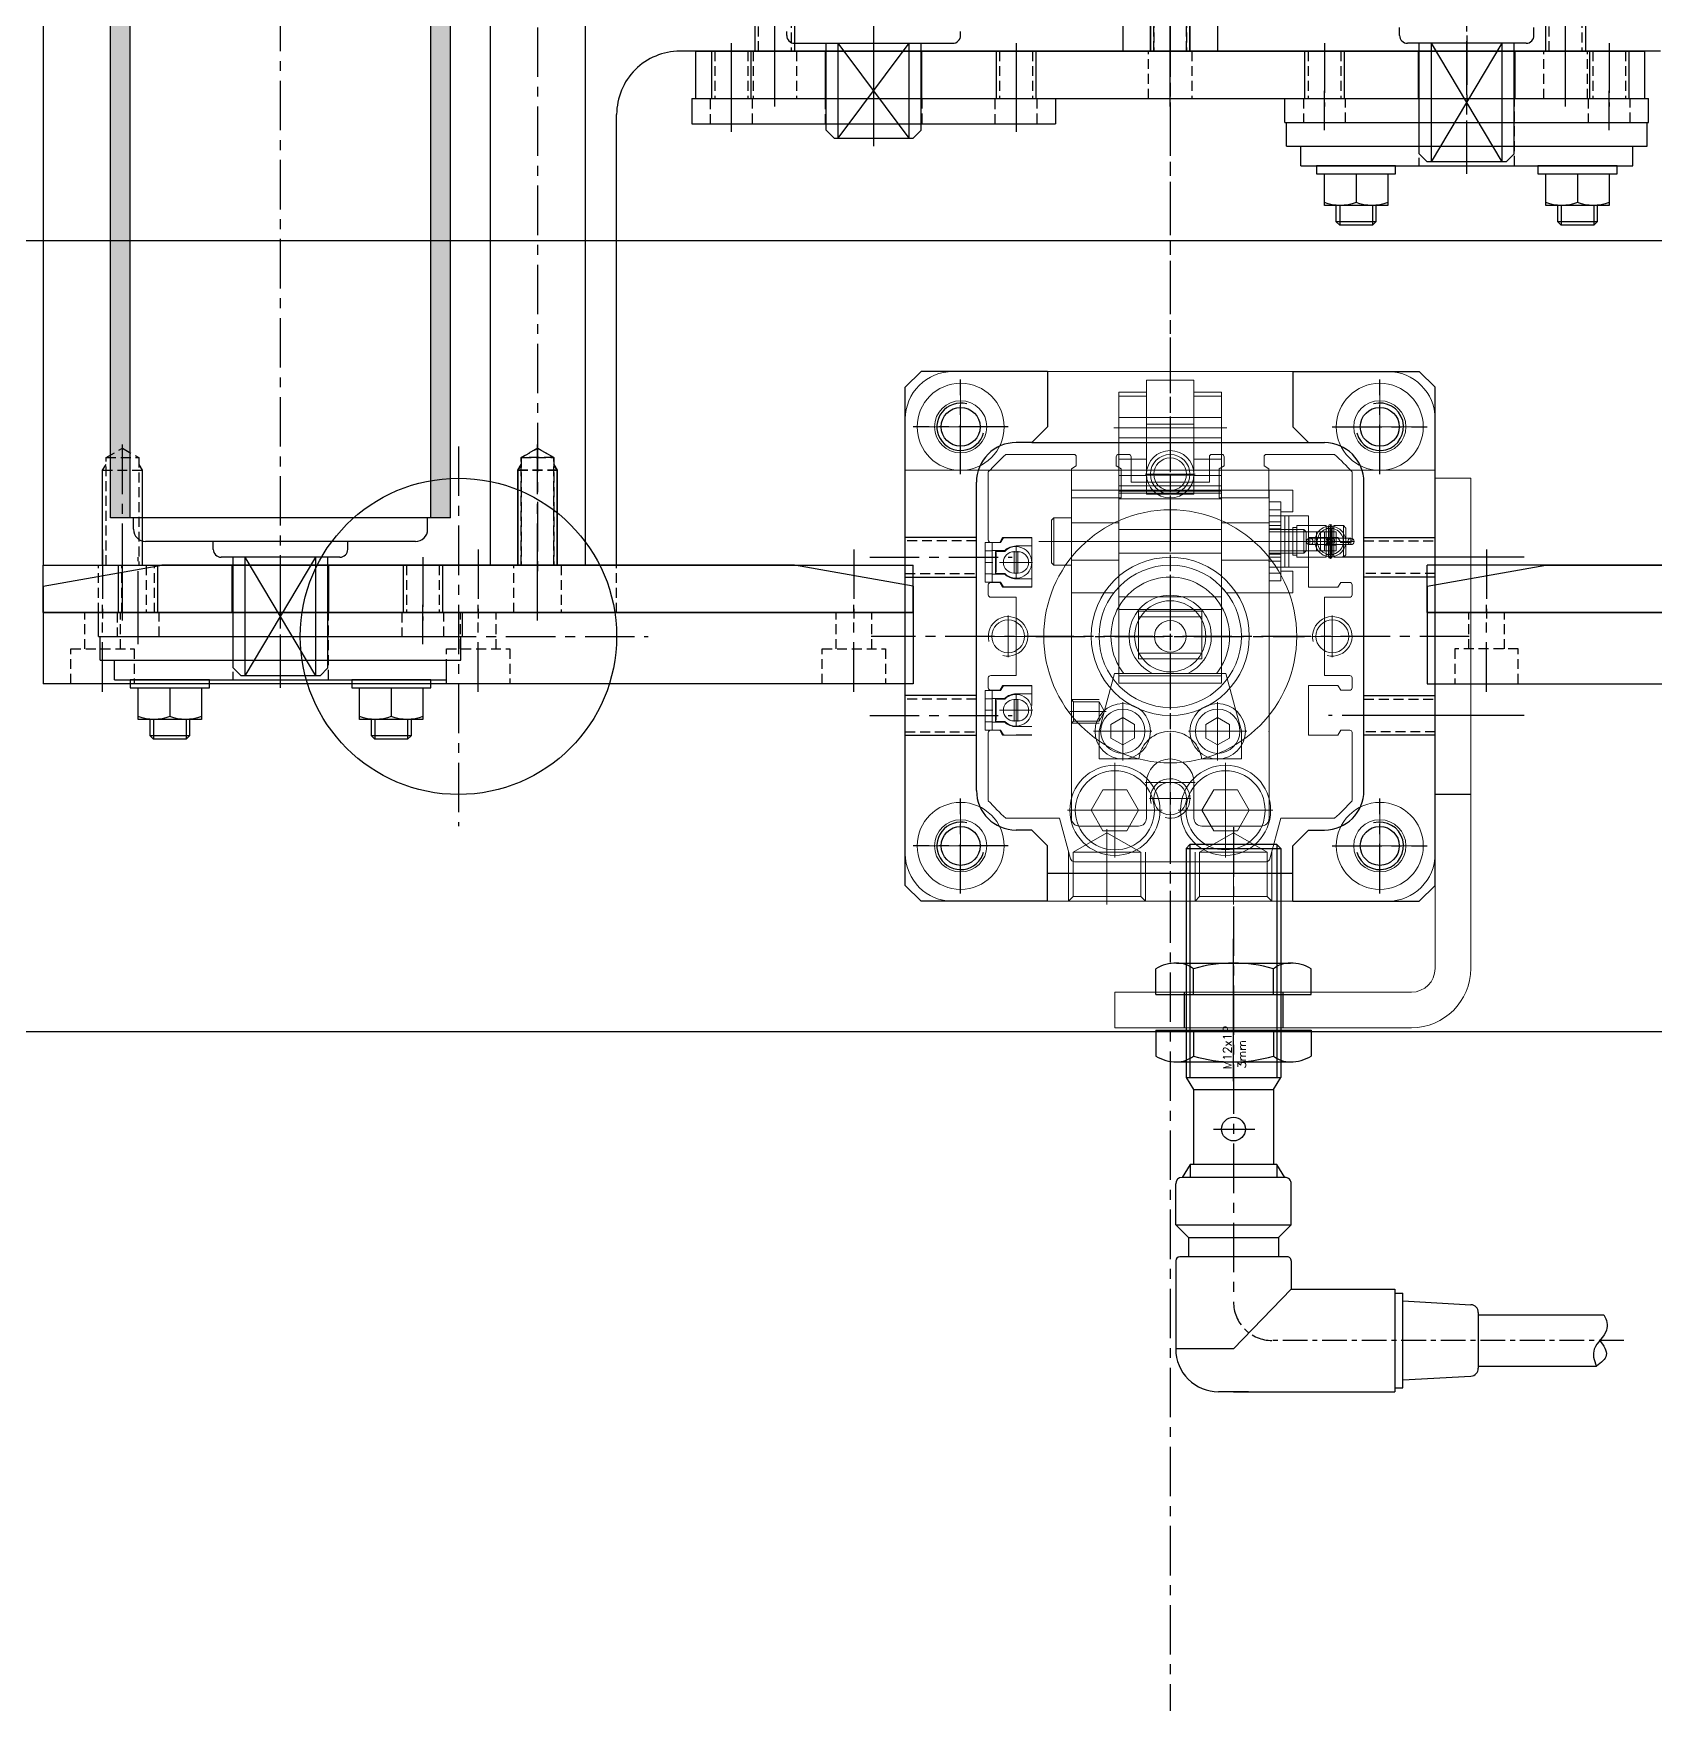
# Model space of a CAD drawing. Header units: inches. Extents: x 0 to 77285, y -118 to 40065.
# Drawn here: x 13018.9 to 13223.9, y 16368.1 to 16579.3 of the extents above; entities that cross this region are included whole.
import ezdxf

# ---------------------------------------------------------------- set-up
doc = ezdxf.new("R2010")
doc.units = ezdxf.units.IN
doc.header["$LTSCALE"] = 5
doc.header["$MEASUREMENT"] = 0
for name, pattern in [('C3', [14.5, 12, -1, 0.5, -1]), ('CENTER', [2, 1.25, -0.25, 0.25, -0.25]), ('H1', [1.4, 1, -0.4]), ('HIDDEN', [0.375, 0.25, -0.125])]:
    doc.linetypes.add(name, pattern=pattern)
for name, color, linetype in [('11', 1, 'CENTER'), ('22', 2, 'HIDDEN'), ('4', 4, 'Continuous'), ('55', 5, 'Continuous'), ('77', 40, 'HIDDEN'), ('A', 8, 'Continuous'), ('B', 123, 'Continuous'), ('G', 231, 'Continuous'), ('T', 3, 'Continuous'), ('Y', 60, 'Continuous')]:
    doc.layers.add(name, color=color, linetype=linetype)
doc.layers.add('88', color=35, linetype='Continuous', lineweight=5)
doc.styles.add('GHS', font='romans', dxfattribs={"height": 5, "bigfont": 'ghs'})

# ---------------------------------------------------------------- blocks, each defined once
blk = doc.blocks.new('A$C8e4350b7')
at = {"layer": '11'}
blk.add_line((180, 0), (7340, 0), dxfattribs=at)
blk = doc.blocks.new('A$C9b97bfdd')
h = blk.add_hatch(color=256)
h.dxf.hatch_style = 1
h.paths.add_polyline_path([(355, 21.5), (0, 21.5), (0, 19), (355, 19)])
h.paths.add_polyline_path([(355, -19), (0, -19), (0, -21.5), (355, -21.5)])
for p, q in [((355, 21.5), (0, 21.5)), ((355, 21.5), (355, -21.5)), ((355, 19), (0, 19)), ((356.46, 18.6), (355, 18.6)), ((358, 17.06), (358, -17.06)), ((359, 8.5), (358, 8.5)), ((360, 7.5), (360, -7.5)), ((374, 6), (360, 6)), ((375, 4.47), (360, 4.47)), ((375, -4.47), (360, 4.47)), ((375, 4.47), (360, -4.47)), ((375, 5), (374, 6)), ((375, 5), (375, -5)), ((375, -4.47), (360, -4.47)), ((374, -6), (360, -6)), ((375, -5), (374, -6)), ((359, -8.5), (358, -8.5)), ((355, -19), (0, -19)), ((356.46, -18.6), (355, -18.6)), ((355, -21.5), (0, -21.5))]:
    blk.add_line(p, q)
for centre, radius, start, end in [((356.46, 17.06), 1.54, 0, 90), ((359, 7.5), 1, 0, 90), ((359, -7.5), 1, 270, 0), ((356.46, -17.06), 1.54, 270, 0)]:
    blk.add_arc(centre, radius, start, end)
at = {"layer": '11'}
blk.add_line((376, 0), (-23, 0), dxfattribs=at)
blk = doc.blocks.new('A$C42c8eb8e')
for p, q in [((299, 8.5), (298, 8.5)), ((300, 7.5), (300, -7.5)), ((314, 6), (300, 6)), ((315, 4.47), (300, 4.47)), ((315, -4.47), (300, 4.47)), ((315, 4.47), (300, -4.47)), ((315, 5), (314, 6)), ((315, 5), (315, -5)), ((315, -4.47), (300, -4.47)), ((314, -6), (300, -6)), ((315, -5), (314, -6)), ((299, -8.5), (298, -8.5))]:
    blk.add_line(p, q)
for centre, start, end in [((299, 7.5), 0, 90), ((299, -7.5), 270, 0)]:
    blk.add_arc(centre, 1, start, end)
at = {"layer": '11'}
blk.add_line((316, 0), (-18, 0), dxfattribs=at)
blk = doc.blocks.new('A$C5f907870')
for p, q in [((294, 11), (293.5, 11)), ((295, -10), (295, 10)), ((306, 6), (295, 6)), ((307, 4.47), (295, 4.47)), ((307, 4.47), (295, -4.47)), ((307, -4.47), (295, 4.47)), ((307, 5), (306, 6)), ((307, -5), (307, 5)), ((307, -4.47), (295, -4.47)), ((306, -6), (295, -6)), ((307, -5), (306, -6)), ((294, -11), (293.5, -11))]:
    blk.add_line(p, q)
for centre, start, end in [((294, 10), 0, 90), ((294, -10), 270, 0)]:
    blk.add_arc(centre, 1, start, end)
at = {"layer": '11'}
blk.add_line((-18, 0), (308, 0), dxfattribs=at)
blk = doc.blocks.new('A$Cd50d4a04')
for p, q in [((-30, -6), (-30, 0)), ((-30, 0), (80, 0)), ((-6.1, -6), (-6.1, 0)), ((6.1, -6), (6.1, 0)), ((80, -6), (80, 0)), ((-30, -6), (80, -6))]:
    blk.add_line(p, q)
at = {"layer": '11'}
for p, q in [((-22.5, 2), (-22.5, -8)), ((-20, -7), (-20, 1)), ((-20, -7), (-20, 1)), ((-18, -7), (-18, 1)), ((0, -8), (0, 2)), ((18, 1), (18, -7)), ((25, 2), (25, -8)), ((32.5, -7), (32.5, 1)), ((32.5, -7), (32.5, 1)), ((72.5, 2), (72.5, -8))]:
    blk.add_line(p, q, dxfattribs=at)
at = {"layer": '22'}
for p, q in [((-20.07, -6), (-20.07, 0)), ((-15.93, -6), (-15.93, 0)), ((15.93, 0), (15.93, -6)), ((20.07, 0), (20.07, -6)), ((42.5, -6), (42.5, 0))]:
    blk.add_line(p, q, dxfattribs=at)
at = {"layer": '77'}
for p, q in [((-23, -6), (-23, 0)), ((-17, 0), (-17, -6)), ((29.5, -6), (29.5, 0)), ((35.5, 0), (35.5, -6))]:
    blk.add_line(p, q, dxfattribs=at)
at = {"layer": 'T'}
for p, q in [((-20.5, -6), (-20.5, 0)), ((-15.5, -6), (-15.5, 0)), ((15.5, 0), (15.5, -6)), ((20.5, 0), (20.5, -6))]:
    blk.add_line(p, q, dxfattribs=at)
blk = doc.blocks.new('A$Cb2619749')
for p, q in [((-7.5, 3.36), (7.5, 6)), ((87.5, 6, 0), (7.5, 6)), ((102.5, 3.36, 0), (87.5, 6, 0)), ((-7.5, 3.36), (-7.5, -9)), ((102.5, 3.36, 0), (102.5, -9, 0)), ((102.5, 0, 0), (-7.5, 0)), ((102.5, -9, 0), (-7.5, -9))]:
    blk.add_line(p, q)
at = {"layer": '11'}
for p, q in [((0, -10), (0, 1)), ((47.5, -10, 0), (47.5, 1, 0)), ((95, -10, 0), (95, 1, 0))]:
    blk.add_line(p, q, dxfattribs=at)
at = {"layer": '22'}
for p, q in [((-2.25, -4.6), (-2.25, 0)), ((2.25, -4.6), (2.25, 0)), ((45.25, -4.6, 0), (45.25, 0, 0)), ((49.75, -4.6, 0), (49.75, 0, 0)), ((92.75, -4.6, 0), (92.75, 0, 0)), ((97.25, -4.6, 0), (97.25, 0, 0)), ((-4, -9), (-4, -4.6)), ((-4, -4.6), (4, -4.6)), ((4, -4.6), (4, -9)), ((43.5, -9, 0), (43.5, -4.6, 0)), ((43.5, -4.6, 0), (51.5, -4.6, 0)), ((51.5, -4.6, 0), (51.5, -9, 0)), ((91, -9, 0), (91, -4.6, 0)), ((91, -4.6, 0), (99, -4.6, 0)), ((99, -4.6, 0), (99, -9, 0))]:
    blk.add_line(p, q, dxfattribs=at)
blk = doc.blocks.new('A$C8ed1b21d')
for p, q in [((302, -80.5), (302, -204.5)), ((367, -212.5), (310, -212.5)), ((367, -285), (367, -212.5)), ((0, -285), (367, -285))]:
    blk.add_line(p, q)
blk.add_arc((310, -204.5), 8, 180, 270)
at = {"layer": '11'}
for p, q in [((303, -92.5), (286.21, -92.5)), ((-1, -142.5), (368, -142.5)), ((303, -142.5), (286.21, -142.5)), ((303, -192.5), (286.21, -192.5)), ((368, -222.5), (351.21, -222.5)), ((368, -275), (351.21, -275))]:
    blk.add_line(p, q, dxfattribs=at)
at = {"layer": '22'}
for p, q in [((288.4, -90.43), (302, -90.43)), ((302, -94.57), (288.4, -94.57)), ((288.4, -140.43), (302, -140.43)), ((302, -144.57), (288.4, -144.57)), ((288.4, -190.43), (302, -190.43)), ((302, -194.57), (288.4, -194.57)), ((352.21, -222.5), (353.4, -220.43)), ((353.4, -220.43), (367, -220.43)), ((353.4, -224.57), (353.4, -220.43)), ((355, -225), (355, -220)), ((353.4, -224.57), (352.21, -222.5)), ((367, -224.57), (353.4, -224.57)), ((352.21, -275), (353.4, -272.93)), ((353.4, -272.93), (367, -272.93)), ((353.4, -277.07), (353.4, -272.93)), ((355, -277.5), (355, -272.5)), ((353.4, -277.07), (352.21, -275)), ((367, -277.07), (353.4, -277.07))]:
    blk.add_line(p, q, dxfattribs=at)
at = {"layer": 'T'}
for p, q in [((290, -90), (302, -90)), ((302, -95), (290, -95)), ((290, -140), (302, -140)), ((302, -145), (290, -145)), ((290, -190), (302, -190)), ((302, -195), (290, -195)), ((354.25, -220.43), (355, -220)), ((355, -220), (367, -220)), ((355, -225), (354.25, -224.57)), ((367, -225), (355, -225)), ((354.25, -272.93), (355, -272.5)), ((355, -272.5), (367, -272.5)), ((355, -277.5), (354.25, -277.07)), ((367, -277.5), (355, -277.5))]:
    blk.add_line(p, q, dxfattribs=at)
blk = doc.blocks.new('A$Cb8b4a96a')
for p, q in [((0, 6), (367, 6)), ((367, -6), (367, 6)), ((0, -6), (367, -6))]:
    blk.add_line(p, q)
at = {"layer": '11'}
blk.add_line((-1, 0), (368, 0), dxfattribs=at)
at = {"layer": '22'}
for p, q in [((355, 2.5), (355, -2.5)), ((353.4, 2.07), (352.21, 0)), ((352.21, 0), (353.4, -2.07)), ((367, 2.07), (353.4, 2.07)), ((353.4, 2.07), (353.4, -2.07)), ((353.4, -2.07), (367, -2.07))]:
    blk.add_line(p, q, dxfattribs=at)
at = {"layer": 'T'}
for p, q in [((355, 2.5), (354.25, 2.07)), ((367, 2.5), (355, 2.5)), ((354.25, -2.07), (355, -2.5)), ((355, -2.5), (367, -2.5))]:
    blk.add_line(p, q, dxfattribs=at)
blk = doc.blocks.new('A$C873b79c8')
for p, q in [((0, 6), (302, 6, 0)), ((302, -6, 0), (302, 6, 0)), ((0, -6), (302, -6, 0))]:
    blk.add_line(p, q)
at = {"layer": '11'}
blk.add_line((-1, 0), (303, 0, 0), dxfattribs=at)
at = {"layer": '22'}
for p, q in [((302, 2.07, 0), (288.4, 2.07, 0)), ((288.4, -2.07, 0), (302, -2.07, 0))]:
    blk.add_line(p, q, dxfattribs=at)
at = {"layer": 'T'}
for p, q in [((302, 2.5, 0), (290, 2.5, 0)), ((290, -2.5, 0), (302, -2.5, 0))]:
    blk.add_line(p, q, dxfattribs=at)
blk = doc.blocks.new('A$C59941990')
for p, q in [((-60, 0), (60, 0)), ((-43.6, -6), (-43.6, 0)), ((-31.4, -6), (-31.4, 0)), ((31.4, -6), (31.4, 0)), ((43.6, -6), (43.6, 0)), ((60, -6), (60, 0)), ((-60, -6), (-60, 0)), ((-60, -6), (60, -6))]:
    blk.add_line(p, q)
at = {"layer": '11'}
for p, q in [((-55.5, 1), (-55.5, -7)), ((-50, -7), (-50, 1)), ((-37.5, 2), (-37.5, -8)), ((-19.5, 1), (-19.5, -7)), ((0, -7), (0, 1)), ((19.5, 1), (19.5, -7)), ((37.5, 2), (37.5, -8)), ((50, -7), (50, 1)), ((55.5, 1), (55.5, -7))]:
    blk.add_line(p, q, dxfattribs=at)
at = {"layer": '22'}
for p, q in [((-57.57, 0), (-57.57, -6)), ((-53.43, 0), (-53.43, -6)), ((-21.57, 0), (-21.57, -6)), ((-17.43, 0), (-17.43, -6)), ((17.43, 0), (17.43, -6)), ((21.57, 0), (21.57, -6)), ((53.43, 0), (53.43, -6)), ((57.57, 0), (57.57, -6))]:
    blk.add_line(p, q, dxfattribs=at)
at = {"layer": '77'}
for p, q in [((-52.75, 0), (-52.75, -6)), ((-47.25, 0), (-47.25, -6)), ((-2.75, -6), (-2.75, 0)), ((2.75, 0), (2.75, -6)), ((47.25, -6), (47.25, 0)), ((52.75, -6), (52.75, 0))]:
    blk.add_line(p, q, dxfattribs=at)
at = {"layer": 'T'}
for p, q in [((-58, 0), (-58, -6)), ((-53, -6), (-53, 0)), ((-22, 0), (-22, -6)), ((-17, 0), (-17, -6)), ((17, 0), (17, -6)), ((22, 0), (22, -6)), ((53, 0), (53, -6)), ((58, 0), (58, -6))]:
    blk.add_line(p, q, dxfattribs=at)
blk = doc.blocks.new('A$C9632139dE')
for p, q in [((-5, -3), (-5, 0)), ((41, 0), (-5, 0)), ((41, -3), (41, 0)), ((41, -3), (-5, -3)), ((-4.8, -6), (-4.8, -3)), ((40.8, -6), (40.8, -3)), ((40.8, -6), (-4.8, -6)), ((-3, -8.5), (-3, -6)), ((39, -8.5), (39, -6)), ((39, -8.5), (-3, -8.5)), ((-1, -9.5), (-1, -8.5)), ((-1, -8.5), (9, -8.5)), ((9, -9.5), (-1, -9.5)), ((0, -9.5), (0, -13.5)), ((8, -9.5), (0, -9.5)), ((4, -9.5), (4, -13.14)), ((8, -13.5), (8, -9.5)), ((9, -8.5), (9, -9.5)), ((27, -9.5), (27, -8.5)), ((27, -8.5), (37, -8.5)), ((37, -9.5), (27, -9.5)), ((28, -9.5), (28, -13.5)), ((36, -9.5), (28, -9.5)), ((32, -9.5), (32, -13.14)), ((36, -13.5), (36, -9.5)), ((37, -8.5), (37, -9.5)), ((0, -13.5), (8, -13.5)), ((1.5, -13.5), (1.5, -15.57)), ((6.5, -15.57), (6.5, -13.5)), ((28, -13.5), (36, -13.5)), ((29.5, -13.5), (29.5, -15.57)), ((34.5, -15.57), (34.5, -13.5)), ((1.5, -15.57), (1.93, -16)), ((1.5, -15.57), (6.5, -15.57)), ((1.93, -16), (6.07, -16)), ((6.07, -16), (6.5, -15.57)), ((29.5, -15.57), (29.93, -16)), ((29.5, -15.57), (34.5, -15.57)), ((29.93, -16), (34.07, -16)), ((34.07, -16), (34.5, -15.57))]:
    blk.add_line(p, q)
for centre in [(2, -7.72), (6, -7.72), (30, -7.72), (34, -7.72)]:
    blk.add_arc(centre, 5.78, 249.7438, 290.2562)
at = {"layer": '11'}
for p, q in [((0, -4), (0, 1)), ((18, -9.5), (18, 1)), ((36, -4), (36, 1))]:
    blk.add_line(p, q, dxfattribs=at)
at = {"layer": '22'}
for p, q in [((11.95, -8.5), (11.95, 0)), ((24.05, 0), (24.05, -8.5)), ((-2.65, -3), (-2.65, 0)), ((2.65, 0), (2.65, -3)), ((33.35, -3), (33.35, 0)), ((38.65, 0), (38.65, -3))]:
    blk.add_line(p, q, dxfattribs=at)
at = {"layer": 'T'}
for p, q in [((1.93, -13.5), (1.93, -16)), ((6.07, -13.5), (6.07, -16)), ((29.93, -13.5), (29.93, -16)), ((34.07, -13.5), (34.07, -16))]:
    blk.add_line(p, q, dxfattribs=at)
blk = doc.blocks.new('A$C872dc677')
for p, q in [((-23, 3.2), (-23, 0)), ((-23, 3.2), (23, 3.2)), ((23, 3.2), (23, 0)), ((-23, 0), (23, 0))]:
    blk.add_line(p, q)
at = {"layer": '11'}
for p, q in [((-18, 4.2), (-18, -1)), ((0, 4.2), (0, -1)), ((18, 4.2), (18, -1))]:
    blk.add_line(p, q, dxfattribs=at)
at = {"layer": '22'}
for p, q in [((-20.65, 0), (-20.65, 3.2)), ((-15.35, 3.2), (-15.35, 0)), ((-6.1, 0), (-6.1, 3.2)), ((6.1, 3.2), (6.1, 0)), ((15.35, 0), (15.35, 3.2)), ((20.65, 3.2), (20.65, 0))]:
    blk.add_line(p, q, dxfattribs=at)
blk = doc.blocks.new('A$C740f11e8')
for name, p in [('A$C8ed1b21d', (-183.5, 142.5)), ('A$C873b79c8', (-183.5, 0, 0)), ('A$Cb8b4a96a', (-183.5, -80))]:
    blk.add_blockref(name, p)
at = {"xscale": -1.000000000000008, "rotation": 90}
blk.add_blockref('A$Cd50d4a04', (183.5, 112.5), dxfattribs=at)
at = {"rotation": 90}
for name, p in [('A$C59941990', (118.5, 0)), ('A$Cd50d4a04', (183.5, -112.5))]:
    blk.add_blockref(name, p, dxfattribs=at)
at = {"layer": '4', "xscale": -1.000000000000002, "rotation": 90}
for p in [(124.5, 55.5), (189.5, -94.5)]:
    blk.add_blockref('A$C9632139dE', p, dxfattribs=at)
at = {"layer": '55'}
for name, p in [('A$C42c8eb8e', (-182.5, 37.5)), ('A$C9b97bfdd', (-177.5, -112.5))]:
    blk.add_blockref(name, p, dxfattribs=at)
at = {"layer": 'B'}
blk.add_blockref('A$C5f907870', (-177.5, -37.5), dxfattribs=at)
at = {"layer": 'G', "xscale": -1.000000000000008, "rotation": 90}
blk.add_blockref('A$Cb2619749', (189.5, 135), dxfattribs=at)
at = {"layer": 'G', "rotation": 90}
blk.add_blockref('A$Cb2619749', (189.5, -135), dxfattribs=at)
at = {"layer": 'Y', "rotation": 90}
blk.add_blockref('A$C872dc677', (127.7, -37.5), dxfattribs=at)
blk = doc.blocks.new('ABC-20231201.095154')
for p, q in [((-27.5, 33.5), (27.5, 33.5)), ((-26.5, 32.27), (-26.5, 20.73)), ((-21, 33.5), (-21, -33.5)), ((26.5, 32.27), (26.5, 20.73)), ((-33.5, -27.5), (-33.5, 27.5)), ((33.5, 27.5), (33.5, -27.5)), ((-32.27, 26.5), (-20.73, 26.5)), ((20.73, 26.5), (32.27, 26.5)), ((-12, -16.61), (-12, 23.27)), ((-20.78, 23), (-12.18, 23)), ((-13.7, 22.2), (-14, 21.9)), ((-14, 21.9), (-14, 20.7)), ((-13.04, 21.9), (-14, 21.9)), ((-12.4, 22.2), (-13.7, 22.2)), ((-10.96, 21.9), (-13.04, 21.9)), ((-11.88, 21.56), (-12.5, 21.2)), ((-12.5, 21.2), (-12.5, 17.5)), ((-11.58, 22.85), (-12.42, 22.85)), ((-12.4, 22.85), (-12.4, 21)), ((-11.6, 22.2), (-12.4, 22.2)), ((-11.88, 22.7), (-11.88, 21.56)), ((-11.6, 21), (-11.6, 22.85)), ((-10.3, 22.2), (-11.6, 22.2)), ((-10, 21.9), (-10.96, 21.9)), ((-10, 21.9), (-10.3, 22.2)), ((-10, 20.7), (-10, 21.9)), ((-6.83, 21.56), (-6.83, 22.7)), ((-6.2, 21.2), (-6.83, 21.56)), ((-6.52, 23), (-5.25, 23)), ((-6.2, 17.5), (-6.2, 21.2)), ((-4.95, 22.7), (-4.95, 19.5)), ((0, 23.12), (0, 17.87)), ((4.95, 19.5), (4.95, 22.7)), ((5.25, 23), (6.52, 23)), ((6.82, 21.56), (6.2, 21.2)), ((6.2, 21.2), (6.2, 17.5)), ((6.82, 22.7), (6.82, 21.56)), ((11.87, 21.56), (11.87, 22.7)), ((12.49, 21.2), (11.87, 21.56)), ((12.17, 23), (20.78, 23)), ((12.49, 17.5), (12.49, 21.2)), ((-23, 12.17), (-23, 20.78)), ((-9.84, 20.25), (-14.16, 20.25)), ((-13.9, 20.7), (-14, 20.7)), ((-14, 19.7), (-14, 16)), ((-13.87, 19.7), (-14, 19.7)), ((-10.1, 20.7), (-13.9, 20.7)), ((-13.9, 19.99), (-13.9, 20.51)), ((-10.1, 20.5), (-13.9, 20.5)), ((-13.9, 20), (-10.1, 20)), ((-10.13, 19.7), (-13.87, 19.7)), ((-13.7, 20.7), (-13.7, 20.4)), ((-10.3, 20.4), (-13.7, 20.4)), ((-13.7, 20.1), (-13.7, 19.7)), ((-10.3, 20.1), (-13.7, 20.1)), ((-13.2, 12.5), (-13.2, 21)), ((-13.2, 21), (-10.8, 21)), ((-13.2, 19.5), (-10.8, 19.5)), ((-12.45, 21), (-12.45, 19.5)), ((-12.4, 21), (-12.4, 17.65)), ((-11.6, 20.25), (-12.4, 20.25)), ((-12.37, 20.3), (-12.35, 20.51)), ((-12.36, 20.09), (-12.37, 20.3)), ((-12.33, 19.92), (-12.36, 20.09)), ((-12.35, 20.51), (-12.32, 20.63)), ((-12.29, 19.83), (-12.33, 19.92)), ((-12.32, 20.63), (-12.27, 20.7)), ((-12.29, 20.31), (-12.3, 20.25)), ((-12.27, 20.39), (-12.29, 20.31)), ((-12.23, 19.76), (-12.29, 19.83)), ((-12.27, 20.7), (-12.19, 20.76)), ((-12.21, 20.47), (-12.27, 20.39)), ((-12.13, 19.72), (-12.23, 19.76)), ((-12.14, 20.52), (-12.21, 20.47)), ((-12.19, 20.76), (-12.1, 20.79)), ((-12.06, 20.54), (-12.14, 20.52)), ((-12.01, 19.7), (-12.13, 19.72)), ((-12.1, 20.79), (-11.99, 20.8)), ((-11.97, 20.55), (-12.06, 20.54)), ((-12.03, 20.5), (-12, 20.5)), ((-12.03, 20), (-12.02, 20)), ((-12, 20), (-12.03, 20)), ((-12.02, 20), (-12.02, 20)), ((-12.02, 20), (-12.01, 20)), ((-12.01, 20), (-12, 20)), ((-11.9, 19.71), (-12.01, 19.7)), ((-12, 20.5), (-12, 20.4)), ((-12, 20.4), (-11.95, 20.39)), ((-11.99, 20.1), (-12, 20.1)), ((-12, 20.1), (-12, 20)), ((-12, 20), (-12, 20)), ((-11.99, 20.8), (-11.88, 20.78)), ((-11.94, 20.11), (-11.99, 20.1)), ((-11.89, 20.53), (-11.97, 20.55)), ((-11.95, 20.39), (-11.91, 20.37)), ((-11.9, 20.14), (-11.94, 20.11)), ((-11.91, 20.37), (-11.88, 20.33)), ((-11.87, 20.19), (-11.9, 20.14)), ((-11.79, 19.75), (-11.9, 19.71)), ((-11.79, 20.47), (-11.89, 20.53)), ((-11.88, 20.78), (-11.77, 20.74)), ((-11.88, 20.33), (-11.86, 20.29)), ((-11.86, 20.24), (-11.87, 20.19)), ((-11.86, 20.29), (-11.86, 20.24)), ((-11.74, 20.4), (-11.79, 20.47)), ((-11.74, 19.79), (-11.79, 19.75)), ((-11.77, 20.74), (-11.71, 20.67)), ((-11.71, 20.32), (-11.74, 20.4)), ((-11.68, 19.88), (-11.74, 19.79)), ((-11.71, 20.67), (-11.67, 20.59)), ((-11.7, 20.25), (-11.71, 20.32)), ((-11.65, 19.99), (-11.68, 19.88)), ((-11.67, 20.59), (-11.64, 20.41)), ((-11.63, 20.2), (-11.65, 19.99)), ((-11.64, 20.41), (-11.63, 20.2)), ((-11.6, 17.65), (-11.6, 21)), ((-11.55, 19.5), (-11.55, 21)), ((-10.8, 12.5), (-10.8, 21)), ((-10.3, 19.7), (-10.3, 20.7)), ((-10, 19.7), (-10.13, 19.7)), ((-10, 20.7), (-10.1, 20.7)), ((-10.1, 19.99), (-10.1, 20.51)), ((-10, 16), (-10, 19.7)), ((-4.95, 19.5), (4.95, 19.5)), ((-2.62, 20.5), (2.62, 20.5)), ((23, 20.78), (23, 14)), ((-15.25, 14), (-15.25, 17.5)), ((-15.25, 17.5), (-14, 17.5)), ((-14, 17.5), (-10, 17.5)), ((-13.2, 17.2), (-13.5, 16.9)), ((-13.2, 16.9), (-13.5, 16.9)), ((-13.5, 16.9), (-13.5, 14)), ((-13.2, 19), (-10.8, 19)), ((-13.2, 18.5), (-10.8, 18.5)), ((-10.8, 17.2), (-13.2, 17.2)), ((-10.8, 16.9), (-13.2, 16.9)), ((-12.5, 17.5), (-6.2, 17.5)), ((-11.58, 17.65), (-12.42, 17.65)), ((-10.5, 16.9), (-10.8, 17.2)), ((-10.5, 16.9), (-10.8, 16.9)), ((-10.5, 14), (-10.5, 16.9)), ((-10, 17.5), (-8.75, 17.5)), ((-8.75, 14), (-8.75, 17.5)), ((6.2, 17.5), (12.49, 17.5)), ((-18.5, 15.5), (-18.5, 6.5)), ((-18.5, 15.5), (-15.75, 15.5)), ((-15.75, 15.5), (-15.75, 14)), ((-15.25, 15), (-13.5, 15)), ((-13.5, 16), (-14, 16)), ((-13.75, 16), (-13.75, 15.5)), ((-13.5, 15.5), (-13.75, 15.5)), ((-10.5, 16), (-13.5, 16)), ((-10.5, 15.5), (-13.5, 15.5)), ((-13.5, 15), (-10.5, 15)), ((-10, 16), (-10.5, 16)), ((-10.25, 15.5), (-10.5, 15.5)), ((-10.5, 15), (-8.75, 15)), ((-10.25, 15.5), (-10.25, 16)), ((-8.25, 15.5), (-5.5, 15.5)), ((-8.25, 14), (-8.25, 15.5)), ((-5.5, 15.5), (-5.5, 7.12)), ((-17, 14), (-13.2, 14)), ((-17, 14), (-17, 12.5)), ((-16, 14), (-16, 12.5)), ((-15.25, 14.5), (-13.2, 14.5)), ((-15.25, 12.5), (-15.25, 14)), ((-14.5, 14), (-14.5, 12.5)), ((-14, 14), (-14, 12.5)), ((-13.6, 14), (-13.6, 12.5)), ((-13.5, 14), (-13.5, 12.5)), ((-13.2, 14.5), (-10.8, 14.5)), ((-13.2, 14), (-10.8, 14)), ((-10.8, 14.5), (-8.75, 14.5)), ((-10.8, 14), (-7, 14)), ((-10.5, 12.5), (-10.5, 14)), ((-10.4, 14), (-10.4, 12.5)), ((-10, 14), (-10, 12.5)), ((-9.5, 14), (-9.5, 12.5)), ((-8.75, 12.5), (-8.75, 14)), ((-8, 14), (-8, 12.5)), ((-7, 14), (-7, 12.5)), ((22, 12.99), (22, 1.01)), ((23, 14), (28.13, 12.6)), ((33.5, 12.86), (27.3, 12.86)), ((33.5, 12.86), (32.92, 12.28)), ((-21.56, 11.87), (-22.7, 11.87)), ((-21.2, 12.49), (-21.56, 11.87)), ((-17.5, 12.49), (-21.2, 12.49)), ((-17, 12.5), (-18.5, 12.5)), ((-17.5, 6.2), (-17.5, 12.49)), ((-17, 12.5), (-7, 12.5)), ((-14.35, 12.5), (-14.35, 6.5)), ((-9.65, 6.5), (-9.65, 12.5)), ((-5.5, 12.5), (-7, 12.5)), ((-5.5, 12.5), (23, 12.5)), ((24, 11.5), (24, 4)), ((27.3, 12.28), (24.83, 8)), ((32.92, 12.28), (27.3, 12.28)), ((27.3, 12.28), (27.3, 3.72)), ((28.5, 12.12), (28.5, -12.12)), ((32.92, 12.28), (32.92, 3.72)), ((9.37, 8.3), (11.96, 9)), ((11.96, 9), (13.8, 9)), ((12, 2.33), (12, 9.67)), ((13.8, 9), (15.5, 9)), ((15.5, 9), (15.5, 3.97)), ((19.4, 8.5), (22, 10)), ((19.4, 5.5), (19.4, 8.5)), ((22, 10), (24.6, 8.5)), ((24.6, 8.5), (24.6, 5.5)), ((-30.89, 6.5), (-30.89, 3)), ((-30.89, 6.5), (5.92, 6.5)), ((-30.36, 6.5), (-30.36, 3)), ((-27.69, 6.5), (-27.69, -6.5)), ((-26.39, -7.15), (-26.39, 7.15)), ((-25.09, -6.5), (-25.09, 6.5)), ((-23, 5.25), (-23, 6.52)), ((-22.7, 6.82), (-21.56, 6.82)), ((-22.41, 6.5), (-22.41, 3)), ((-21.56, 6.82), (-21.2, 6.2)), ((-20.33, 6.5), (-20.33, 3)), ((-19.05, 6.5), (-19.05, -6.5)), ((-18.5, 6.5), (-18.5, -6.5)), ((-18.46, 6.5), (-18.46, -6.5)), ((-18.37, 6.5), (-18.37, -6.5)), ((-18.09, 6.5), (-18.09, -6.5)), ((-17.38, 6.5), (-17.38, -6.5)), ((-13.5, 6.5), (-13.5, -6.5)), ((-13.5, 6.5), (-13.5, -6.5)), ((-10.5, -6.5), (-10.5, 6.5)), ((-10.5, -6.5), (-10.5, 6.5)), ((-6.22, 6.5), (-5.87, 6.83)), ((-5.87, 6.83), (-5.64, 7.01)), ((-5.64, 7.01), (-5.52, 7.11)), ((-5.52, 7.11), (-5.5, 7.12)), ((-5, -6.5), (-5, 6.5)), ((-5, 6.5), (-5, -6.5)), ((-5, 6.5), (-5, -6.5)), ((-3.41, 6.5), (-3.41, -6.5)), ((4.7, 7.05), (9.37, 8.3)), ((4.7, 6.5), (4.7, 7.05)), ((4.7, -6.5), (4.7, 6.5)), ((4.98, 6.5), (4.98, -6.5)), ((5.92, 6.5), (5.92, -6.5)), ((10.27, 6), (11.13, 7.5)), ((12.87, 7.5), (11.13, 7.5)), ((12.87, 7.5), (13.73, 6)), ((16.01, 7), (27.98, 7)), ((33.93, 8), (24.39, 8)), ((24.83, 8), (27.3, 3.72)), ((-19.5, 4.95), (-22.7, 4.95)), ((-21.2, 6.2), (-17.5, 6.2)), ((-19.5, -4.95), (-19.5, 4.95)), ((15.68, 6), (8.33, 6)), ((11.13, 4.5), (10.27, 6)), ((12.87, 4.5), (11.13, 4.5)), ((13.73, 6), (12.87, 4.5)), ((22, 4), (19.4, 5.5)), ((24.6, 5.5), (22, 4)), ((-32.39, 3), (-32.39, -3)), ((-32.39, 3), (-17.96, 3)), ((-26.84, 3), (-26.84, -3)), ((-20.5, 3.15), (-20.5, -3.15)), ((-20.39, -3), (-20.39, 3)), ((-17.96, 3), (-17.96, -3)), ((-3.17, 4), (-3.17, -4)), ((-3.17, 4), (2.83, 4)), ((-2.47, 4), (-2.47, -4)), ((2.13, 4), (2.13, -4)), ((2.83, 4), (2.83, -4)), ((18.5, -3.15), (18.5, 3.15)), ((23, 3), (18.5, 3)), ((20.5, 2.62), (20.5, -2.62)), ((27.3, 3.72), (32.92, 3.72)), ((33.5, 3.14), (27.3, 3.14)), ((32.92, 3.72), (33.5, 3.14)), ((17.87, 0), (23.12, 0)), ((22, -1.01), (22, -12.99)), ((-32.39, -3), (-17.96, -3)), ((-30.89, -3), (-30.89, -6.5)), ((-30.36, -3), (-30.36, -6.5)), ((-22.41, -3), (-22.41, -6.5)), ((-20.33, -3), (-20.33, -6.5)), ((-3.17, -4), (2.83, -4)), ((12, -9.68), (12, -2.33)), ((15.5, -3.97), (15.5, -9)), ((18.5, -3), (23, -3)), ((19.4, -5.5), (22, -4)), ((22, -4), (24.6, -5.5)), ((24, -4), (24, -11.5)), ((27.3, -3.72), (24.83, -8)), ((33.5, -3.14), (27.3, -3.14)), ((32.92, -3.72), (27.3, -3.72)), ((27.3, -3.72), (27.3, -12.28)), ((33.5, -3.14), (32.92, -3.72)), ((32.92, -3.72), (32.92, -12.28)), ((-23, -6.52), (-23, -5.25)), ((-22.7, -4.95), (-19.5, -4.95)), ((-21.2, -6.2), (-21.56, -6.83)), ((-17.5, -6.2), (-21.2, -6.2)), ((-17.5, -12.5), (-17.5, -6.2)), ((15.68, -6), (8.33, -6)), ((10.27, -6), (11.13, -4.5)), ((11.13, -7.5), (10.27, -6)), ((12.87, -4.5), (11.13, -4.5)), ((12.87, -4.5), (13.73, -6)), ((13.73, -6), (12.87, -7.5)), ((19.4, -8.5), (19.4, -5.5)), ((24.6, -5.5), (24.6, -8.5)), ((-30.89, -6.5), (5.92, -6.5)), ((-21.56, -6.83), (-22.7, -6.83)), ((-18.5, -6.5), (-18.5, -12.5)), ((-14.35, -6.5), (-14.35, -12.5)), ((-9.65, -12.5), (-9.65, -6.5)), ((-5.94, -6.76), (-6.22, -6.5)), ((-5.73, -6.94), (-5.94, -6.76)), ((-5.56, -7.08), (-5.73, -6.94)), ((-5.5, -7.12), (-5.56, -7.08)), ((-5.5, -7.12), (-5.5, -12.5)), ((4.7, -7.05), (4.7, -6.5)), ((9.37, -8.3), (4.7, -7.05)), ((9.5, -8.29), (8.27, -9)), ((11.96, -9), (9.37, -8.3)), ((9.5, -12.71), (9.5, -8.08)), ((10.73, -9), (9.5, -8.29)), ((12.87, -7.5), (11.13, -7.5)), ((16.01, -7), (27.98, -7)), ((33.93, -8), (24.39, -8)), ((24.83, -8), (27.3, -12.28)), ((8, -12.5), (8, -9)), ((10.73, -9), (8.27, -9)), ((8.27, -9), (8.27, -12.23)), ((10.73, -12.23), (10.73, -9)), ((11, -12.5), (11, -9)), ((13.8, -9), (11.96, -9)), ((15.5, -9), (13.8, -9)), ((22, -10), (19.4, -8.5)), ((24.6, -8.5), (22, -10)), ((-23, -20.78), (-23, -12.18)), ((-22.7, -11.88), (-21.56, -11.88)), ((-21.56, -11.88), (-21.2, -12.5)), ((-21.2, -12.5), (-17.5, -12.5)), ((23, -12.5), (-18.5, -12.5)), ((-15, -12.5), (-15, -14.7)), ((-9, -14.7), (-9, -12.5)), ((8.27, -12.23), (8, -12.5)), ((10.73, -12.23), (8.27, -12.23)), ((11, -12.5), (10.73, -12.23)), ((28.13, -12.6), (23, -14)), ((27.3, -12.28), (32.92, -12.28)), ((32.92, -12.28), (33.5, -12.86)), ((-15, -14.7), (-14.7, -15)), ((-9, -14.7), (-15, -14.7)), ((-9.3, -15), (-9, -14.7)), ((23, -14), (23, -20.78)), ((33.5, -12.86), (27.3, -12.86)), ((-9.3, -15), (-14.7, -15)), ((-6.2, -17.5), (-12.5, -17.5)), ((-12.5, -17.5), (-12.5, -21.2)), ((-12.45, -21.1), (-12.45, -17.5)), ((-11.43, -19.5), (-11.43, -17.5)), ((-9.35, -17.4), (-9.35, -21.6)), ((-7.27, -17.5), (-7.27, -19.5)), ((-6.25, -17.5), (-6.25, -21.1)), ((-6.2, -21.2), (-6.2, -17.5)), ((0, -17.88), (0, -23.12)), ((8.75, -17.5), (6.2, -17.5)), ((6.2, -17.5), (6.2, -21.2)), ((6.25, -21.1), (6.25, -17.5)), ((7.27, -19.5), (7.27, -17.5)), ((9.35, -17.4), (9.35, -21.6)), ((11.42, -17.5), (11.42, -19.5)), ((12.45, -17.5), (12.45, -19.5)), ((12.49, -21.2), (12.49, -17.5)), ((-26.5, -20.73), (-26.5, -32.27)), ((-11.85, -21.45), (-12.45, -21.1)), ((-11.45, -19.5), (-7.25, -19.5)), ((-10.85, -22.5), (-10.85, -20.93)), ((-10.77, -19.25), (-7.93, -19.25)), ((-10.77, -19.75), (-7.93, -19.75)), ((-10.75, -22.1), (-10.75, -20.93)), ((-10.7, -19.75), (-10.7, -19.25)), ((-8, -19.25), (-8, -19.75)), ((-7.95, -20.93), (-7.95, -22.1)), ((-7.85, -20.93), (-7.85, -22.5)), ((-6.25, -21.1), (-6.85, -21.45)), ((4.95, -19.5), (-4.95, -19.5)), ((-4.95, -19.5), (-4.95, -22.7)), ((-2.62, -20.5), (2.62, -20.5)), ((4.95, -22.7), (4.95, -19.5)), ((6.85, -21.45), (6.25, -21.1)), ((7.25, -19.5), (11.45, -19.5)), ((7.85, -22.5), (7.85, -20.93)), ((7.93, -19.25), (10.77, -19.25)), ((7.93, -19.75), (10.77, -19.75)), ((7.95, -22.1), (7.95, -20.93)), ((8, -19.75), (8, -19.25)), ((10.7, -19.25), (10.7, -19.75)), ((10.75, -20.93), (10.75, -22.1)), ((10.85, -20.93), (10.85, -22.5)), ((12.45, -21.1), (11.85, -21.45)), ((12.45, -21), (12.45, -21.1)), ((26.5, -20.73), (26.5, -32.27)), ((-12.18, -23), (-20.78, -23)), ((-12.5, -21.2), (-11.88, -21.56)), ((-11.88, -21.56), (-11.88, -22.7)), ((-11.85, -23.4), (-11.85, -21.45)), ((-11.85, -22.5), (-6.85, -22.5)), ((-10.8, -22.5), (-10.8, -23.4)), ((-7.95, -22.1), (-10.75, -22.1)), ((-10.6, -22), (-10.6, -22.1)), ((-8.1, -22), (-10.6, -22)), ((-10.4, -22), (-10.4, -22.1)), ((-10.25, -22), (-10.25, -22.1)), ((-9.89, -22), (-9.89, -22.1)), ((-9.35, -22.11), (-9.35, -22)), ((-9.35, -23.44), (-9.35, -22.45)), ((-8.81, -22), (-8.81, -22.1)), ((-8.45, -22), (-8.45, -22.1)), ((-8.3, -22.1), (-8.3, -22)), ((-8.1, -22.1), (-8.1, -22)), ((-7.9, -23.4), (-7.9, -22.5)), ((-6.85, -21.45), (-6.85, -23.4)), ((-6.83, -21.56), (-6.2, -21.2)), ((-6.83, -22.7), (-6.83, -21.56)), ((-5.25, -23), (-6.52, -23)), ((6.52, -23), (5.25, -23)), ((6.2, -21.2), (6.82, -21.56)), ((6.82, -21.56), (6.82, -22.7)), ((6.85, -23.4), (6.85, -21.45)), ((6.85, -22.5), (11.85, -22.5)), ((7.9, -22.5), (7.9, -23.4)), ((10.75, -22.1), (7.95, -22.1)), ((8.1, -22), (8.1, -22.1)), ((10.6, -22), (8.1, -22)), ((8.3, -22), (8.3, -22.1)), ((8.45, -22), (8.45, -22.1)), ((8.81, -22), (8.81, -22.1)), ((9.35, -22.11), (9.35, -22)), ((9.35, -23.44), (9.35, -22.45)), ((9.89, -22), (9.89, -22.1)), ((10.25, -22), (10.25, -22.1)), ((10.4, -22.1), (10.4, -22)), ((10.6, -22.1), (10.6, -22)), ((10.8, -23.4), (10.8, -22.5)), ((11.85, -21.45), (11.85, -23.4)), ((11.87, -21.56), (12.49, -21.2)), ((11.87, -22.7), (11.87, -21.56)), ((20.78, -23), (12.17, -23)), ((-6.85, -23.4), (-11.85, -23.4)), ((11.85, -23.4), (6.85, -23.4)), ((-32.27, -26.5), (-20.73, -26.5)), ((20.73, -26.5), (32.27, -26.5)), ((27.5, -33.5), (-27.5, -33.5))]:
    blk.add_line(p, q)
for centre, radius in [((-26.5, 26.5), 5.5), ((26.5, 26.5), 5.5), ((-26.5, 26.5), 3.3), ((26.5, 26.5), 3.3), ((0, 20.5), 2.07), ((-12, 20.25), 0.25), ((-12, 17.65), 0.4), ((0, 0), 16), ((22, 7), 5.7), ((22, 7), 5), ((0, 0), 10), ((0, 0), 9), ((12, 6), 3.5), ((12, 6), 2.8), ((0, 0), 4.5), ((-20.5, 0), 3), ((-20.5, 0), 2.5), ((-20.5, 0), 2.07), ((0, 0), 2), ((20.5, 0), 2.07), ((22, -7), 5.7), ((22, -7), 5), ((12, -6), 3.5), ((12, -6), 2.8), ((0, -20.5), 2.07), ((-26.5, -26.5), 5.5), ((26.5, -26.5), 5.5), ((-26.5, -26.5), 3.3), ((26.5, -26.5), 3.3)]:
    blk.add_circle(centre, radius)
for centre, radius, start, end in [((-27.5, 27.5), 6, 90, 180), ((27.5, 27.5), 6, 0, 90), ((-12, 22.85), 0.4, 0, 180), ((0, 0), 31, 132.1034, 137.8966), ((-12, 20.25), 1.95, 101.837, 232.0201), ((-12, 20.25), 1.65, 104.0297, 223.3418), ((-12, 22.85), 0.4, 180, 360), ((-12, 20.25), 1.95, 78.163, 101.837), ((-12, 20.25), 1.65, 75.9703, 104.0297), ((-12.18, 22.7), 0.3, 0, 90), ((-12, 20.25), 1.95, 307.9799, 78.163), ((-12, 20.25), 1.65, 316.6582, 75.9703), ((-6.52, 22.7), 0.3, 90, 180), ((-5.25, 22.7), 0.3, 0, 90), ((0, 20.5), 2.5, 345, 285), ((5.25, 22.7), 0.3, 90, 180), ((6.52, 22.7), 0.3, 360, 90), ((12.17, 22.7), 0.3, 90, 180), ((0, 0), 31, 42.1034, 47.8966), ((-13.9, 20.25), 0.25, 97.8652, 262.1348), ((-13.9, 20.25), 0.25, 36.8699, 97.8652), ((-13.9, 20.25), 0.25, 262.1348, 323.1301), ((-12, 20.25), 1.65, 223.3418, 316.6582), ((-12, 20.25), 0.4, 180, 360), ((-12, 20.25), 0.3, 180, 0), ((-12, 20.25), 0.248, 270, 90), ((-10.1, 20.25), 0.25, 82.1348, 143.1301), ((-10.1, 20.25), 0.25, 216.8699, 277.8652), ((-10.1, 20.25), 0.25, 277.8652, 82.1348), ((-12, 20.25), 1.95, 232.0201, 307.9799), ((-22.7, 12.17), 0.3, 180, 270), ((23, 11.5), 1, 0, 90), ((28, 12.12), 0.5, 0, 74.7449), ((-22.7, 6.52), 0.3, 90, 180), ((0, 0), 7.5, 119.9264, 240.0736), ((0, 0), 7.5, 60.0736, 119.9264), ((0, 0), 7.5, 51.1954, 60.0736), ((-22.7, 5.25), 0.3, 180, 270), ((0, 0), 5.2, 25.3317, 334.6683), ((16, 0), 4, 138.5866, 221.4134), ((16, 0), 4, 108.7936, 138.5866), ((16, 0), 4, 97.1808, 108.7936), ((18.5, 0), 3, 90, 270), ((20.5, 0), 2.5, 345, 285), ((23, 4), 1, 270, 0), ((16, 0), 4, 221.4134, 251.2064), ((16, 0), 4, 251.2064, 262.8192), ((23, -4), 1, 0, 90), ((-22.7, -5.25), 0.3, 90, 180), ((0, 0), 7.5, 299.9264, 308.8046), ((-22.7, -6.52), 0.3, 180, 270), ((0, 0), 7.5, 240.0736, 299.9264), ((-22.7, -12.18), 0.3, 90, 180), ((23, -11.5), 1, 270, 0), ((28, -12.12), 0.5, 285.2551, 0), ((-9.35, -19.5), 2, 314.427, 225.573), ((-9.35, -19.25), 1.35, 0, 180), ((0, -20.5), 2.5, 345, 285), ((9.35, -19.5), 2, 314.427, 225.573), ((9.35, -19.25), 1.35, 0, 180), ((0, 0), 31, 222.1034, 227.8966), ((-9.35, -19.5), 2.07, 180, 223.7063), ((-9.35, -19.75), 1.35, 180, 0), ((-9.35, -19.5), 2.07, 316.2937, 0), ((9.35, -19.5), 2.08, 180, 223.7063), ((9.35, -19.75), 1.35, 180, 0), ((9.35, -19.5), 2.07, 316.2937, 0), ((0, 0), 31, 312.1034, 317.8966), ((-12.18, -22.7), 0.3, 270, 360), ((-6.52, -22.7), 0.3, 180, 270), ((-5.25, -22.7), 0.3, 270, 0), ((5.25, -22.7), 0.3, 180, 270), ((6.52, -22.7), 0.3, 270, 0), ((12.17, -22.7), 0.3, 180, 270), ((-27.5, -27.5), 6, 180, 270), ((27.5, -27.5), 6, 270, 0)]:
    blk.add_arc(centre, radius, start, end)
for p in [(-9.5, 12.5), (12, 12.5), (12, 0), (12, 0), (-9.35, -19.5), (-9.35, -19.5), (-9.35, -19.5), (-9.35, -19.5), (-9.35, -19.5), (-9.35, -19.5), (9.35, -19.5), (9.35, -19.5), (9.35, -19.5), (9.35, -19.5)]:
    blk.add_point(p)
at = {"layer": '11'}
for p, q in [((0, -17), (0, 17)), ((-17, 0), (17, 0))]:
    blk.add_line(p, q, dxfattribs=at)
blk = doc.blocks.new('ABC-20231201.102348')
for p, q in [((-23.5, 9.81), (-26.77, 9.81)), ((-23.5, 9.81), (-23.5, -9.81)), ((-19, 9.81), (-15.73, 9.81)), ((-19, 9.81), (-19, -9.81)), ((-52.66, 7.3), (-63.81, 7.3)), ((-63.81, 0), (-63.81, 7.3)), ((-52.16, -6.8), (-52.16, 6.8)), ((-48.1, 7.3), (-49.72, 5.68)), ((-48.1, 7.3), (-42.93, 7.3)), ((-48.1, 7.3), (-48.1, -7.3)), ((-42.12, -6.49), (-42.12, 6.49)), ((-40.5, 5.47), (-42.12, 6.49)), ((-27.5, 7.19), (-27.5, -7.19)), ((-15, 7.19), (-15, -7.19)), ((-49.72, 5.68), (-52.16, 5.68)), ((-49.72, 5.68), (-49.72, -5.68)), ((-40.5, 5.47), (-42.12, 5.47)), ((-40.5, -5.48), (-40.5, 5.47)), ((-31, 5.06), (-40.5, 5.06)), ((-40.5, -5.06), (-40.5, 5.06)), ((-40.5, -4.95), (-40.5, 4.95)), ((-40.5, -4.58), (-40.5, 4.57)), ((-29.5, 6), (-31, 5.06)), ((-31, 5.06), (-31, -5.06)), ((-31, 4.57), (-31, -4.58)), ((-0.5, 6), (-29.5, 6)), ((-29.5, 6), (-29.5, -6)), ((0, 5.5), (-29.5, 5.5)), ((-23.5, 5.06), (-26.77, 5.06)), ((-23.5, 5.06), (-26.77, 5.06)), ((-19, 5.06), (-15.73, 5.06)), ((-19, 5.06), (-15.73, 5.06)), ((-0.5, 6), (-0.5, -6)), ((-0.5, 6), (0, 5.5)), ((0, -5.5), (0, 5.5)), ((0, -4.58), (0, 4.57)), ((-36, 2.51), (-36, -2.7)), ((-69.22, -1.89), (-69.22, 1.89)), ((-69.22, 0), (-69.22, -20.41)), ((-56.24, -7.3), (-63.81, 0)), ((-49.72, -5.68), (-52.16, -5.68)), ((-49.72, -5.68), (-48.1, -7.3)), ((-42.12, -6.49), (-40.5, -5.48)), ((-40.5, -5.48), (-42.12, -5.48)), ((-31, -5.06), (-40.5, -5.06)), ((-31, -5.06), (-29.5, -6)), ((0, -5.5), (-29.5, -5.5)), ((-0.5, -6), (-29.5, -6)), ((-23.5, -5.06), (-26.77, -5.06)), ((-23.5, -5.06), (-26.77, -5.06)), ((-19, -5.06), (-15.73, -5.06)), ((-19, -5.06), (-15.73, -5.06)), ((0, -5.5), (-0.5, -6)), ((-56.24, -7.3), (-56.24, -20.41)), ((-52.66, -7.3), (-56.24, -7.3)), ((-48.1, -7.3), (-42.93, -7.3)), ((-23.5, -9.81), (-26.77, -9.81)), ((-19, -9.81), (-15.73, -9.81)), ((-56.24, -20.41), (-69.22, -20.41)), ((-68.72, -20.41), (-68.72, -21.41)), ((-56.74, -20.41), (-56.74, -21.41)), ((-68.72, -21.41), (-56.74, -21.41)), ((-67.72, -21.41), (-67.24, -30.01)), ((-57.74, -21.41), (-58.21, -30.01)), ((-59.21, -30.96), (-66.24, -30.96)), ((-65.97, -30.96), (-65.97, -45.9)), ((-59.48, -30.96), (-59.48, -46.85))]:
    blk.add_line(p, q)
blk.add_circle((-36, 0), 1.5)
for centre, radius, start, end in [((-22.45, 7.2), 5.05, 148.8031, 180.139), ((-20.05, 7.2), 5.05, 359.861, 31.1969), ((-63.81, 1.89), 5.41, 90, 180), ((-52.66, 6.8), 0.5, 0, 90), ((-42.93, 6.49), 0.811, 0, 90), ((-24.03, 7.19), 3.47, 180, 217.8789), ((-24.03, 7.19), 3.47, 180, 217.8789), ((-18.47, 7.19), 3.47, 322.1211, 0), ((-18.47, 7.19), 3.47, 322.1211, 0), ((-9.62, 0), 17.88, 163.5679, 196.4321), ((-32.88, 0), 17.88, 343.5679, 16.4321), ((-24.03, -7.19), 3.47, 142.1211, 180), ((-24.03, -7.19), 3.47, 142.1211, 180), ((-18.47, -7.19), 3.47, 0, 37.8789), ((-18.47, -7.19), 3.47, 0, 37.8789), ((-52.66, -6.8), 0.5, 270, 0), ((-42.93, -6.49), 0.811, 270, 0), ((-22.45, -7.2), 5.05, 179.861, 211.1969), ((-20.05, -7.2), 5.05, 328.8031, 0.139), ((-66.24, -29.96), 1, 183.1642, 270), ((-59.21, -29.96), 1, 270, 356.8358)]:
    blk.add_arc(centre, radius, start, end)
blk.add_open_spline([(-59.48, -46.85), (-60.15, -47.19), (-61.69, -47.62), (-63.6, -45.15), (-65.22, -45.55), (-65.97, -45.9)], degree=3, knots=[1.498472, 1.498472, 1.498472, 1.498472, 3.45205, 6.099383, 8.246808, 8.246808, 8.246808, 8.246808])
blk.add_spline([(-62.73, -46.33), (-64.6, -47.14), (-65.97, -45.9)], degree=3)
at = {"layer": '11'}
blk.add_line((2.16, 0), (-57.86, 0), dxfattribs=at)
at = {"layer": '11', "ltscale": 0.5}
blk.add_line((-62.73, -49.35), (-62.73, -4.87), dxfattribs=at)
blk.add_arc((-57.86, -4.87), 4.87, 90, 180, dxfattribs=at)
at = {"style": 'GHS'}
for s, p in [('M12x1P', (-28.44, 0.27)), ('3mm', (-28.35, -1.58))]:
    blk.add_text(s, height=1.05, dxfattribs=at).set_placement(p)
blk = doc.blocks.new('ABC-20240304.180609')
at = {"linetype": 'Continuous'}
for p, q in [((-69.5, 3, 2129.45), (-69.5, 40.5, 2129.45)), ((-65, 40.5, 2129.45), (-69.5, 40.5, 2129.45)), ((-65, 3, 2129.45), (-65, 40.5, 2129.45)), ((0, 0, 2129.45), (-62, 0, 2129.45)), ((0, 0), (0, -4.5)), ((0, -4.5, 2129.45), (-62, -4.5, 2129.45))]:
    blk.add_line(p, q, dxfattribs=at)
for radius in [7.5, 3]:
    blk.add_arc((-62, 3, 2129.45), radius, 180, 270, dxfattribs=at)
at = {"layer": '11', "linetype": 'C3'}
for p, q in [((-76.25, 25.5, 2129.45), (-58.25, 25.5, 2129.45)), ((-30, -11.25), (-30, 6.75)), ((-10, -11.25), (-10, 6.75))]:
    blk.add_line(p, q, dxfattribs=at)
at = {"layer": '22', "linetype": 'H1'}
for p, q in [((-65, 31.75, 2129.45), (-69.5, 31.75, 2129.45)), ((-65, 19.25, 2129.45), (-69.5, 19.25, 2129.45)), ((-40, -4.5), (-40, 0))]:
    blk.add_line(p, q, dxfattribs=at)
blk = doc.blocks.new('A$C2005a4a9')
for p, q in [((-50, 190, 2129.45), (-50, -190, 2129.45)), ((50, 190, 2129.45), (50, -190, 2129.45)), ((-33.5, 31.5, 2129.45), (-31.5, 33.5, 2129.45)), ((31.5, 33.5, 2129.45), (-31.5, 33.5, 2129.45)), ((31.5, 33.5, 2129.45), (33.5, 31.5, 2129.45)), ((-33.5, 15.5, 2129.45), (-33.5, 31.5, 2129.45)), ((33.5, 15.5, 2129.45), (33.5, 31.5, 2129.45)), ((19.5, 24.5, 0), (-19.5, 24.5, 0)), ((-24.5, 17.5, 0), (-24.5, 19.5, 0)), ((24.5, 17.5, 0), (24.5, 19.5, 0)), ((-24.5, 17.5, 0), (-26.5, 15.5, 0)), ((-24.5, -17.5, 0), (-24.5, 17.5, 0)), ((24.5, 17.5, 0), (26.5, 15.5, 0)), ((-33.5, 15.5, 0), (-26.5, 15.5, 0)), ((33.5, 15.5, 0), (26.5, 15.5, 0)), ((30, 15.5, 0), (30, -15.5, 0)), ((-33.5, -15.5, 2129.45), (-33.5, -31.5, 2129.45)), ((-33.5, -15.5, 0), (-26.5, -15.5, 0)), ((-24.5, -17.5, 0), (-26.5, -15.5, 0)), ((24.5, -17.5, 0), (26.5, -15.5, 0)), ((33.5, -15.5, 0), (26.5, -15.5, 0)), ((33.5, -15.5, 2129.45), (33.5, -31.5, 2129.45)), ((-24.5, -17.5, 0), (-24.5, -19.5, 0)), ((24.5, -17.5, 0), (24.5, -19.5, 0)), ((19.5, -24.5, 0), (-19.5, -24.5, 0)), ((-33.5, -31.5, 2129.45), (-31.5, -33.5, 2129.45)), ((31.5, -33.5, 2129.45), (33.5, -31.5, 2129.45)), ((31.5, -33.5, 2129.45), (-31.5, -33.5, 2129.45))]:
    blk.add_line(p, q)
for centre, radius in [((-26.5, 26.5, 0), 2.46), ((26.5, 26.5, 0), 2.46), ((-26.5, -26.5, 0), 2.46), ((26.5, -26.5, 0), 2.46), ((0, -90), 20)]:
    blk.add_circle(centre, radius)
for centre, radius, start, end in [((-26.5, 26.5, 0), 3, 285, 195), ((26.5, 26.5, 0), 3, 285, 195), ((-19.5, 19.5, 0), 5, 90, 180), ((19.5, 19.5, 0), 5, 0, 90), ((-19.5, -19.5, 0), 5, 180, 270), ((19.5, -19.5, 0), 5, 270, 0), ((-26.5, -26.5, 0), 3, 165, 75), ((26.5, -26.5, 0), 3, 165, 75)]:
    blk.add_arc(centre, radius, start, end)
at = {"layer": '11'}
for p, q in [((-10, 38), (-10, 20)), ((0, 37.8), (0, -37.8)), ((10, 38), (10, 20)), ((-26.5, 20.5, 0), (-26.5, 32.5, 0)), ((26.5, 20.5, 0), (26.5, 32.5, 0)), ((-20.5, 26.5, 0), (-32.5, 26.5, 0)), ((32.5, 26.5, 0), (20.5, 26.5, 0)), ((-37.8, 0), (37.8, 0)), ((-26.5, -20.5, 0), (-26.5, -32.5, 0)), ((-10, -38), (-10, -20)), ((10, -38), (10, -20)), ((26.5, -20.5, 0), (26.5, -32.5, 0)), ((-20.5, -26.5, 0), (-32.5, -26.5, 0)), ((32.5, -26.5, 0), (20.5, -26.5, 0)), ((0, -114), (0, -66)), ((-24, -90), (24, -90))]:
    blk.add_line(p, q, dxfattribs=at)
at = {"layer": '22'}
for p, q in [((-12.07, 24.5), (-12.07, 33.5)), ((-7.93, 33.5), (-7.93, 24.5)), ((7.93, 24.5), (7.93, 33.5)), ((12.07, 33.5), (12.07, 24.5)), ((-12.07, -24.5), (-12.07, -33.5)), ((-7.93, -33.5), (-7.93, -24.5)), ((7.93, -24.5), (7.93, -33.5)), ((12.07, -33.5), (12.07, -24.5))]:
    blk.add_line(p, q, dxfattribs=at)
at = {"layer": 'T'}
for p, q in [((-12.5, 24.5), (-12.5, 33.5)), ((-7.5, 33.5), (-7.5, 24.5)), ((7.5, 24.5), (7.5, 33.5)), ((12.5, 33.5), (12.5, 24.5)), ((-12.5, -24.5), (-12.5, -33.5)), ((-7.5, -33.5), (-7.5, -24.5)), ((7.5, -24.5), (7.5, -33.5)), ((12.5, -33.5), (12.5, -24.5))]:
    blk.add_line(p, q, dxfattribs=at)
blk = doc.blocks.new('A$C93861574')
blk.add_blockref('A$C2005a4a9', (0, 0))
at = {"layer": '55', "linetype": 'Continuous', "rotation": 180}
blk.add_blockref('ABC-20231201.102348', (26.31, 8, -2129.45), dxfattribs=at)
at = {"layer": '88', "linetype": 'Continuous', "rotation": 180}
blk.add_blockref('ABC-20240304.180609', (-20, 33.5, 0), dxfattribs=at)
at = {"layer": '88'}
blk.add_blockref('ABC-20231201.095154', (0, 0), dxfattribs=at)
blk = doc.blocks.new('A$Ca5de7116')
blk.add_blockref('A$C740f11e8', (0, 0))
at = {"layer": 'A'}
blk.add_blockref('A$C93861574', (192.5, 0, 0), dxfattribs=at)

msp = doc.modelspace()

# ---------------------------------------------------------------- block references
at = {"rotation": 270}
for name, p in [('A$C8e4350b7', (13162.6497809, 22990.55047629)), ('A$Ca5de7116', (13162.6504291, 16695.55047629, 0))]:
    msp.add_blockref(name, p, dxfattribs=at)

doc.saveas('drawing.dxf')
